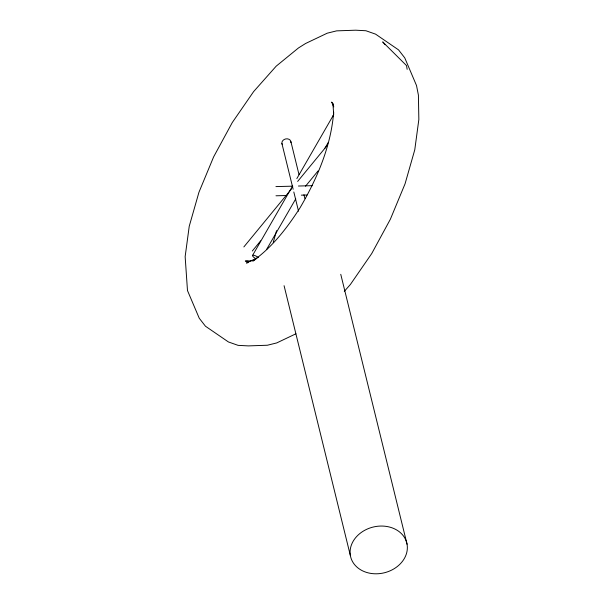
<?xml version="1.0" encoding="UTF-8"?>
<svg xmlns="http://www.w3.org/2000/svg" width="604" height="604" viewBox="0 0 604 604"><rect width="100%" height="100%" fill="white"/><g stroke="black" fill="none" stroke-linecap="round" stroke-linejoin="round"><path stroke-width="0.91" d="M333.687 112.065C331 146.289 317.191 178.474 300.029 207.829C287.134 227.897 272.359 247.157 252.744 261.102L255.915 259.116M273.234 242.363L276.572 230.668M252.608 255.356L292.608 185.941M296.843 178.595L333.076 115.711M266.583 249.467L295.764 198.837M324.937 148.207L328.229 142.491M243.857 246.938L291.672 188.72M297.644 181.442L327.527 145.058M252.321 251.007L260.686 240.822M305.511 186.243L318.059 170.962M344.288 291.37L350.388 284.492L371.724 253.552L390.373 219.222L405.05 183.843L414.767 149.822L418.851 119.479L418.406 95.13L416.518 85.549L404.756 57.871L398.549 49.883L375.575 34.141L365.918 30.744L355.673 30.2L336.617 30.864L327.255 33.182L305.586 43.496L298.467 47.958L276.187 66.168L253.612 91.612L232.276 122.552L213.627 156.881L198.95 192.261L189.233 226.281L185.149 256.617L187.482 290.547L199.244 318.233L205.451 326.213L228.425 341.955L238.082 345.352L248.327 345.896L267.383 345.239L276.745 342.921L295.915 333.793M257.357 257.832L246.462 263.012L248.168 262.597M251.445 260.845L245.307 261.064L248.108 261.207M275.922 186.591L292.812 186.168M298.444 186.024L312.525 185.662M275.983 195.787L286.311 195.522M301.328 195.145L306.953 195.001M385.201 44.711L382.694 41.895L406.537 65.617L407.156 69.339M333.348 104.25L331.656 102.076L333.793 106.908M340.762 274.307L407.058 544.227A28.924 23.548 -13.8 0 1 368.13 572.856A28.924 23.548 -13.8 0 1 360.966 532.683A28.924 23.548 -13.8 0 1 407.058 544.227M290.917 141.691L299.003 174.632M303.948 194.752L304.846 198.414M281.909 143.503L293.144 189.248M293.816 191.989L298.535 211.204M284.076 285.692L350.38 555.612M332.917 103.828L333.71 114.571M282.234 144.424A4.598 3.745 -13.8 0 1 285.752 138.912A4.598 3.745 -13.8 0 1 290.932 142.68M255.651 258.603A4.598 1.216 30 0 1 252.759 255.258A4.598 1.216 30 0 1 258.414 257.47M333.159 116.474A4.598 1.216 30 0 1 333.438 115.568"/></g></svg>
